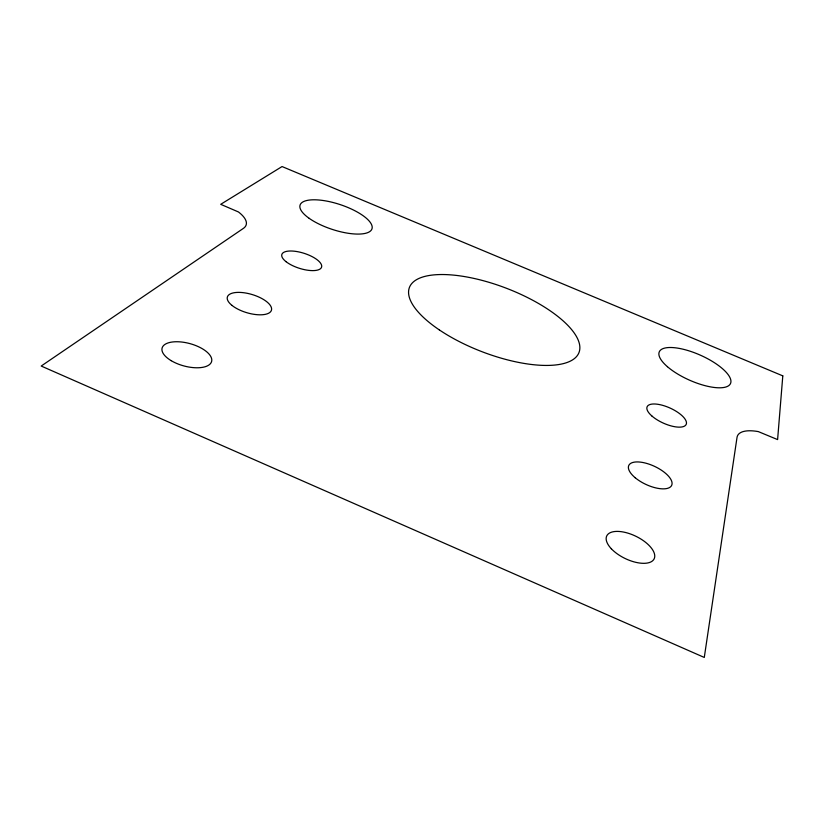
<?xml version="1.0" encoding="UTF-8"?>
<svg xmlns="http://www.w3.org/2000/svg" width="824" height="824" viewBox="0 0 824 824"><rect width="100%" height="100%" fill="white"/><g stroke="black" fill="none" stroke-linecap="round" stroke-linejoin="round"><path stroke-width="1.24" d="M782.8 375.868L777.599 439.594L758.317 431.601A43.311 16.12 26.1 0 0 737.016 437.482L704.283 657.449L41.2 366.041L243.348 228.413A41.437 14.966 16.2 0 0 238.455 211.964L220.708 204.321L282.055 166.551L782.8 375.868M171.207 360.675A25.647 11.557 15.2 0 0 211.49 361.87A25.647 11.557 15.2 0 0 177.871 341.754A25.647 11.557 15.2 0 0 171.207 360.675M231.977 305.395A23.01 9.466 16.7 0 0 270.045 312.286A23.01 9.466 16.7 0 0 246.201 293.107A23.01 9.466 16.7 0 0 231.977 305.395M286.041 261.672A20.858 7.859 17.7 0 0 320.32 268.84A20.858 7.859 17.7 0 0 298.741 251.907A20.858 7.859 17.7 0 0 286.041 261.672M651.794 415.914A21.434 8.25 24.3 0 0 685.444 425.431A21.434 8.25 24.3 0 0 662.723 405.357A21.434 8.25 24.3 0 0 651.794 415.914M635.201 477.745A23.649 10.012 24.9 0 0 671.478 485.717A23.649 10.012 24.9 0 0 643.987 462.728A23.649 10.012 24.9 0 0 635.201 477.745M667.43 366.701A38.986 13.627 24 0 0 728.818 385.581A38.986 13.627 24 0 0 688.401 350.674A38.986 13.627 24 0 0 667.43 366.701M309.165 218.329A37.863 13.019 18.3 0 0 370.45 231.039A37.863 13.019 18.3 0 0 328.457 201.437A37.863 13.019 18.3 0 0 309.165 218.329M611.326 548.753A26.327 12.35 25.8 0 0 653.01 560.433A26.327 12.35 25.8 0 0 627.043 532.891A26.327 12.35 25.8 0 0 611.326 548.753M439.326 329.899A90.815 33.99 21 0 0 578.592 353.455A90.815 33.99 21 0 0 464.695 276.607A90.815 33.99 21 0 0 439.326 329.899"/></g></svg>
